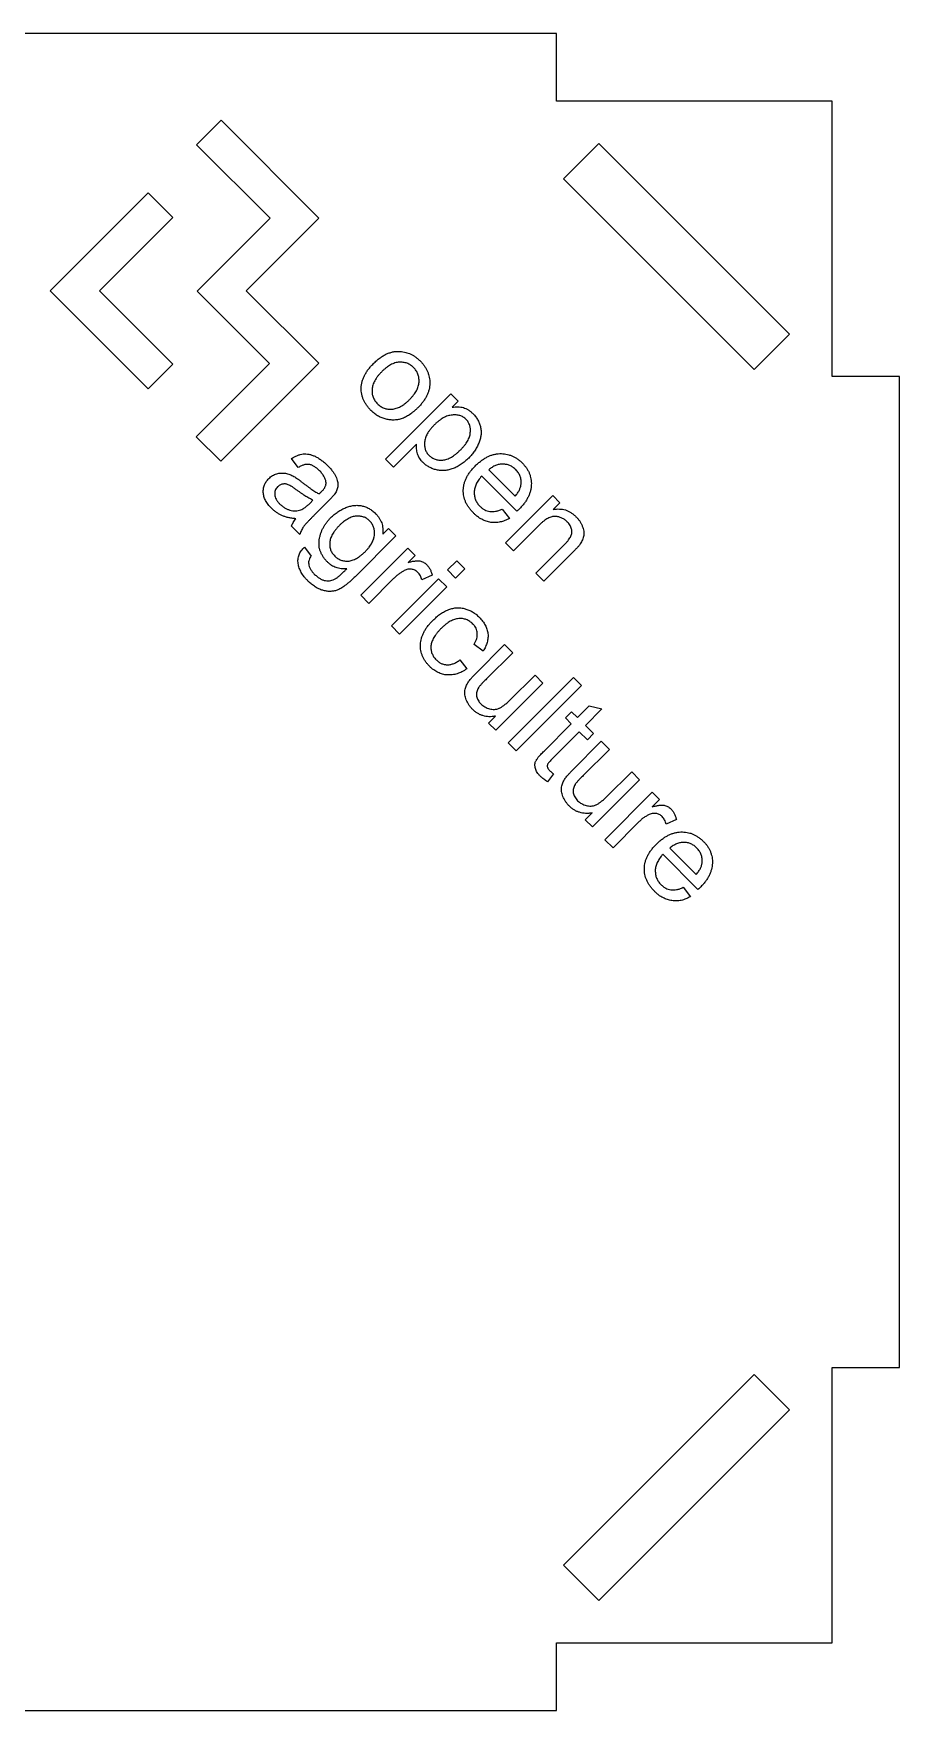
# Model space of a CAD drawing. Header units: millimetres. Extents: x -259 to 530, y -159 to 55.
# Drawn here: x 226.8 to 283.8, y -55.2 to 55.2 of the extents above; entities that cross this region are included whole.
import ezdxf

# ---------------------------------------------------------------- set-up
doc = ezdxf.new("R2010")
doc.units = ezdxf.units.MM

msp = doc.modelspace()

# ---------------------------------------------------------------- linework, layer by layer
at = {"color": 7, "linetype": 'Continuous', "lineweight": 25}
for p, q in [((261.24, 55.24), (195.96, 55.24)), ((261.24, 50.8), (261.24, 55.24)), ((279.4, 50.8), (261.24, 50.8)), ((279.4, 32.64), (279.4, 50.8)), ((239.14, 49.54), (237.53, 47.92)), ((245.59, 43.09), (239.14, 49.54)), ((237.53, 47.92), (242.38, 43.08)), ((264.03, 48.01), (261.7, 45.67)), ((276.61, 35.43), (264.03, 48.01)), ((261.7, 45.67), (274.27, 33.1)), ((234.35, 44.75), (227.89, 38.29)), ((235.97, 43.12), (234.35, 44.75)), ((231.14, 38.29), (235.97, 43.12)), ((242.38, 43.08), (237.56, 38.26)), ((240.8, 38.3), (245.59, 43.09)), ((227.89, 38.29), (234.34, 31.84)), ((235.96, 33.46), (231.14, 38.29)), ((237.56, 38.26), (242.33, 33.5)), ((245.58, 33.52), (240.8, 38.3)), ((274.27, 33.1), (276.61, 35.43)), ((234.34, 31.84), (235.96, 33.46)), ((242.33, 33.5), (237.51, 28.67)), ((239.12, 27.06), (245.58, 33.52)), ((283.85, 32.64), (279.4, 32.64)), ((283.85, -32.64), (283.85, 32.64)), ((249.98, 27.2), (254.29, 31.51)), ((254.29, 31.51), (254.77, 31.03)), ((254.77, 31.03), (254.37, 30.62)), ((237.51, 28.67), (239.12, 27.06)), ((252.03, 28.19), (250.51, 26.67)), ((244.23, 26.65), (243.79, 27.24)), ((250.51, 26.67), (249.98, 27.2)), ((258.64, 23.77), (256.32, 26.09)), ((256.78, 26.5), (258.52, 24.76)), ((245.01, 24.31), (245.2, 24.5)), ((246.18, 24.41), (245.48, 23.71)), ((257.88, 21.69), (261, 24.8)), ((261, 24.8), (261.47, 24.33)), ((261.47, 24.33), (261.03, 23.89)), ((257.66, 23.91), (258.14, 23.3)), ((244.34, 22.24), (243.79, 22.79)), ((250.66, 22.14), (247.97, 19.45)), ((249.8, 22.25), (250.17, 22.63)), ((250.17, 22.63), (250.66, 22.14)), ((260.11, 22.86), (258.41, 21.16)), ((244.65, 21.41), (245.08, 20.82)), ((248.35, 18.23), (251.46, 21.34)), ((251.46, 21.34), (251.94, 20.86)), ((258.41, 21.16), (257.88, 21.69)), ((259.88, 19.69), (261.78, 21.58)), ((262.33, 21.07), (260.41, 19.16)), ((251.94, 20.86), (251.47, 20.39)), ((254.06, 19.9), (254.67, 20.5)), ((254.59, 19.37), (254.06, 19.9)), ((255.2, 19.98), (254.59, 19.37)), ((254.67, 20.5), (255.2, 19.98)), ((250.51, 19.33), (248.88, 17.7)), ((250.37, 16.21), (253.48, 19.32)), ((254.01, 18.79), (250.9, 15.68)), ((253.06, 19.55), (252.38, 19.24)), ((253.48, 19.32), (254.01, 18.79)), ((260.41, 19.16), (259.88, 19.69)), ((248.88, 17.7), (248.35, 18.23)), ((250.9, 15.68), (250.37, 16.21)), ((256.41, 14.56), (255.82, 15)), ((255.9, 13.05), (257.83, 14.98)), ((258.36, 14.45), (256.63, 12.72)), ((257.83, 14.98), (258.36, 14.45)), ((254.88, 13.98), (255.33, 13.39)), ((260.35, 12.45), (257.24, 9.34)), ((258.07, 8.51), (262.37, 12.81)), ((258.16, 11.31), (259.83, 12.98)), ((262.89, 12.28), (258.59, 7.98)), ((259.83, 12.98), (260.35, 12.45)), ((262.37, 12.81), (262.89, 12.28)), ((256.77, 9.81), (257.22, 10.27)), ((261.83, 10.15), (262.24, 10.56)), ((262.22, 9.76), (261.83, 10.15)), ((262.24, 10.56), (262.63, 10.17)), ((262.63, 10.17), (263.4, 10.94)), ((264.24, 10.74), (263.15, 9.65)), ((263.4, 10.94), (264.24, 10.74)), ((257.24, 9.34), (256.77, 9.81)), ((260.43, 7.97), (262.22, 9.76)), ((262.74, 9.24), (260.92, 7.42)), ((263.28, 8.71), (262.74, 9.24)), ((263.15, 9.65), (263.69, 9.12)), ((263.69, 9.12), (263.28, 8.71)), ((258.59, 7.98), (258.07, 8.51)), ((262.27, 6.68), (264.2, 8.61)), ((264.73, 8.08), (263, 6.35)), ((264.2, 8.61), (264.73, 8.08)), ((261.04, 6.47), (260.65, 5.93)), ((266.72, 6.08), (263.61, 2.97)), ((264.53, 4.94), (266.2, 6.61)), ((266.2, 6.61), (266.72, 6.08)), ((264.44, 2.13), (267.56, 5.25)), ((267.56, 5.25), (268.03, 4.77)), ((268.03, 4.77), (267.56, 4.3)), ((263.14, 3.44), (263.59, 3.9)), ((263.61, 2.97), (263.14, 3.44)), ((269.15, 3.46), (268.48, 3.15)), ((266.6, 3.24), (264.97, 1.6)), ((264.97, 1.6), (264.44, 2.13)), ((270.57, -1.15), (268.25, 1.17)), ((268.71, 1.57), (270.45, -0.17)), ((269.59, -1.01), (270.07, -1.63)), ((274.27, -33.1), (261.7, -45.67)), ((276.61, -35.43), (274.27, -33.1)), ((279.4, -32.64), (283.85, -32.64)), ((279.4, -50.8), (279.4, -32.64)), ((264.03, -48.01), (276.61, -35.43)), ((261.7, -45.67), (264.03, -48.01)), ((261.24, -55.24), (261.24, -50.8)), ((261.24, -50.8), (279.4, -50.8)), ((195.96, -55.24), (261.24, -55.24))]:
    msp.add_line(p, q, dxfattribs=at)
for points, knots in [([(249.18, 33.5), (249.26, 33.57), (249.39, 33.7), (249.61, 33.87), (249.83, 34.02), (250.05, 34.14), (250.27, 34.22), (250.5, 34.28), (250.72, 34.31), (250.87, 34.3), (250.95, 34.3)], [0, 0, 0, 0, 0.148284, 0.287299, 0.418453, 0.542595, 0.661179, 0.77602, 0.888114, 1, 1, 1, 1]), ([(250.95, 34.3), (251.01, 34.29), (251.13, 34.28), (251.31, 34.24), (251.48, 34.19), (251.65, 34.12), (251.82, 34.03), (251.97, 33.93), (252.13, 33.8), (252.22, 33.71), (252.27, 33.67)], [0, 0, 0, 0, 0.123458, 0.24543, 0.366147, 0.488526, 0.611431, 0.736685, 0.866696, 1, 1, 1, 1]), ([(249.02, 30.41), (248.96, 30.47), (248.86, 30.57), (248.73, 30.75), (248.62, 30.92), (248.53, 31.11), (248.46, 31.29), (248.41, 31.49), (248.38, 31.69), (248.38, 31.89), (248.39, 32.09), (248.43, 32.3), (248.5, 32.5), (248.59, 32.71), (248.7, 32.91), (248.84, 33.11), (249, 33.31), (249.12, 33.43), (249.18, 33.5)], [0, 0, 0, 0, 0.064407, 0.126289, 0.185897, 0.243642, 0.30091, 0.357638, 0.414613, 0.472496, 0.531237, 0.590598, 0.651629, 0.714492, 0.780349, 0.849628, 0.922629, 1, 1, 1, 1]), ([(251.83, 33.23), (251.8, 33.26), (251.74, 33.32), (251.63, 33.4), (251.52, 33.47), (251.4, 33.52), (251.28, 33.56), (251.15, 33.58), (251.02, 33.6), (250.88, 33.59), (250.74, 33.58), (250.6, 33.54), (250.45, 33.49), (250.31, 33.42), (250.17, 33.33), (250.02, 33.22), (249.87, 33.1), (249.78, 33.01), (249.73, 32.96)], [0, 0, 0, 0, 0.057236, 0.112144, 0.16594, 0.219438, 0.272379, 0.32642, 0.381259, 0.438439, 0.497085, 0.558171, 0.621228, 0.687798, 0.758995, 0.834316, 0.914375, 1, 1, 1, 1]), ([(251.58, 31.14), (251.62, 31.19), (251.71, 31.28), (251.83, 31.43), (251.93, 31.57), (252.02, 31.71), (252.09, 31.85), (252.14, 32), (252.17, 32.14), (252.19, 32.28), (252.19, 32.42), (252.18, 32.55), (252.16, 32.68), (252.12, 32.8), (252.07, 32.92), (252, 33.03), (251.93, 33.13), (251.87, 33.2), (251.83, 33.23)], [0, 0, 0, 0, 0.083753, 0.162615, 0.236702, 0.306646, 0.373128, 0.436979, 0.498079, 0.557463, 0.615362, 0.671363, 0.726085, 0.780035, 0.83373, 0.887489, 0.942781, 1, 1, 1, 1]), ([(252.27, 33.67), (252.32, 33.61), (252.42, 33.51), (252.55, 33.34), (252.66, 33.16), (252.75, 32.98), (252.82, 32.79), (252.87, 32.6), (252.9, 32.4), (252.9, 32.2), (252.89, 31.99), (252.85, 31.79), (252.79, 31.59), (252.71, 31.39), (252.6, 31.19), (252.47, 31), (252.32, 30.81), (252.21, 30.69), (252.15, 30.63)], [0, 0, 0, 0, 0.064654, 0.126741, 0.186832, 0.245868, 0.303674, 0.361514, 0.419963, 0.479353, 0.539578, 0.599547, 0.660426, 0.72282, 0.787354, 0.854794, 0.925688, 1, 1, 1, 1]), ([(249.73, 32.96), (249.68, 32.91), (249.59, 32.81), (249.46, 32.67), (249.36, 32.52), (249.27, 32.37), (249.2, 32.23), (249.14, 32.09), (249.11, 31.94), (249.09, 31.8), (249.09, 31.67), (249.1, 31.53), (249.12, 31.41), (249.16, 31.28), (249.21, 31.17), (249.28, 31.05), (249.36, 30.95), (249.42, 30.88), (249.45, 30.85)], [0, 0, 0, 0, 0.085537, 0.165515, 0.240759, 0.311176, 0.378367, 0.442021, 0.502421, 0.561582, 0.618704, 0.673953, 0.727435, 0.780812, 0.833786, 0.88797, 0.942822, 1, 1, 1, 1]), ([(249.45, 30.85), (249.48, 30.82), (249.55, 30.76), (249.66, 30.68), (249.77, 30.61), (249.89, 30.56), (250.01, 30.52), (250.14, 30.5), (250.27, 30.49), (250.41, 30.49), (250.55, 30.51), (250.69, 30.55), (250.84, 30.6), (250.98, 30.67), (251.13, 30.76), (251.28, 30.87), (251.43, 31), (251.53, 31.09), (251.58, 31.14)], [0, 0, 0, 0, 0.0563708, 0.1110815, 0.1641292, 0.2169358, 0.2693934, 0.3229421, 0.3777027, 0.4343616, 0.4930438, 0.553699, 0.6174937, 0.6845974, 0.7558467, 0.8322044, 0.9133624, 1, 1, 1, 1]), ([(252.15, 30.63), (252.1, 30.58), (252, 30.48), (251.85, 30.35), (251.71, 30.24), (251.57, 30.13), (251.43, 30.05), (251.29, 29.97), (251.16, 29.91), (251.02, 29.86), (250.89, 29.82), (250.76, 29.8), (250.63, 29.78), (250.49, 29.78), (250.36, 29.78), (250.23, 29.79), (250.09, 29.82), (249.91, 29.86), (249.7, 29.94), (249.45, 30.06), (249.22, 30.22), (249.09, 30.35), (249.02, 30.41)], [0, 0, 0, 0, 0.058151, 0.113208, 0.165274, 0.214195, 0.260971, 0.304911, 0.346514, 0.386023, 0.424148, 0.461976, 0.49937, 0.53653, 0.574012, 0.611673, 0.649716, 0.688336, 0.765696, 0.842807, 0.920369, 1, 1, 1, 1]), ([(255.28, 29.83), (255.25, 29.86), (255.2, 29.91), (255.1, 29.98), (254.99, 30.03), (254.88, 30.07), (254.77, 30.1), (254.64, 30.12), (254.51, 30.12), (254.37, 30.11), (254.22, 30.09), (254.08, 30.05), (253.93, 30), (253.78, 29.92), (253.64, 29.83), (253.49, 29.72), (253.34, 29.6), (253.24, 29.5), (253.19, 29.46)], [0, 0, 0, 0, 0.049657, 0.098858, 0.148225, 0.198067, 0.249202, 0.302544, 0.359066, 0.418265, 0.480193, 0.543649, 0.609904, 0.678922, 0.752676, 0.830216, 0.912671, 1, 1, 1, 1]), ([(254.37, 30.62), (254.43, 30.63), (254.56, 30.65), (254.75, 30.65), (254.93, 30.64), (255.11, 30.6), (255.28, 30.54), (255.44, 30.45), (255.6, 30.33), (255.69, 30.24), (255.75, 30.19)], [0, 0, 0, 0, 0.1328065, 0.2589739, 0.3791258, 0.4949927, 0.6118745, 0.7328279, 0.8619605, 1, 1, 1, 1]), ([(255.75, 30.19), (255.78, 30.16), (255.84, 30.1), (255.93, 29.99), (256, 29.88), (256.07, 29.77), (256.13, 29.65), (256.18, 29.53), (256.22, 29.41), (256.25, 29.29), (256.27, 29.16), (256.28, 29.03), (256.28, 28.9), (256.27, 28.77), (256.25, 28.64), (256.22, 28.51), (256.17, 28.38), (256.11, 28.2), (256, 27.98), (255.85, 27.73), (255.67, 27.49), (255.53, 27.35), (255.46, 27.27)], [0, 0, 0, 0, 0.042083, 0.083042, 0.123315, 0.162775, 0.201927, 0.240693, 0.279617, 0.318819, 0.357816, 0.396839, 0.436121, 0.475518, 0.515254, 0.555914, 0.597805, 0.640541, 0.727559, 0.815719, 0.906257, 1, 1, 1, 1]), ([(253.19, 29.46), (253.15, 29.41), (253.05, 29.31), (252.93, 29.16), (252.82, 29.02), (252.73, 28.88), (252.66, 28.74), (252.6, 28.6), (252.57, 28.46), (252.55, 28.33), (252.54, 28.2), (252.55, 28.07), (252.57, 27.95), (252.6, 27.84), (252.64, 27.73), (252.7, 27.63), (252.77, 27.53), (252.82, 27.48), (252.85, 27.45)], [0, 0, 0, 0, 0.090117, 0.174029, 0.252739, 0.326443, 0.39526, 0.460221, 0.522294, 0.581233, 0.637958, 0.69204, 0.744579, 0.795671, 0.845795, 0.896552, 0.947635, 1, 1, 1, 1]), ([(254.92, 27.81), (254.97, 27.86), (255.06, 27.96), (255.19, 28.1), (255.29, 28.25), (255.38, 28.39), (255.46, 28.53), (255.51, 28.67), (255.55, 28.81), (255.57, 28.95), (255.58, 29.08), (255.57, 29.21), (255.56, 29.33), (255.53, 29.44), (255.48, 29.55), (255.43, 29.65), (255.36, 29.74), (255.31, 29.8), (255.28, 29.83)], [0, 0, 0, 0, 0.089192, 0.172193, 0.25044, 0.324296, 0.39322, 0.458763, 0.520866, 0.580845, 0.638594, 0.693624, 0.746436, 0.797671, 0.847704, 0.897851, 0.94809, 1, 1, 1, 1]), ([(252.45, 26.98), (252.41, 27.02), (252.33, 27.11), (252.23, 27.25), (252.14, 27.4), (252.09, 27.56), (252.05, 27.72), (252.02, 27.88), (252.01, 28.03), (252.02, 28.14), (252.03, 28.19)], [0, 0, 0, 0, 0.137544, 0.269039, 0.39714, 0.523325, 0.647981, 0.76733, 0.884569, 1, 1, 1, 1]), ([(252.85, 27.45), (252.88, 27.42), (252.94, 27.37), (253.04, 27.3), (253.14, 27.24), (253.25, 27.19), (253.37, 27.16), (253.49, 27.14), (253.62, 27.14), (253.75, 27.14), (253.89, 27.16), (254.03, 27.2), (254.18, 27.26), (254.32, 27.33), (254.47, 27.43), (254.62, 27.54), (254.77, 27.67), (254.87, 27.77), (254.92, 27.81)], [0, 0, 0, 0, 0.051851, 0.102062, 0.152142, 0.202345, 0.252841, 0.305282, 0.359206, 0.416242, 0.47548, 0.537257, 0.602511, 0.671973, 0.745528, 0.824805, 0.909372, 1, 1, 1, 1]), ([(243.79, 27.24), (243.85, 27.28), (243.98, 27.36), (244.17, 27.45), (244.36, 27.51), (244.55, 27.55), (244.74, 27.55), (244.94, 27.53), (245.14, 27.47), (245.34, 27.39), (245.55, 27.28), (245.75, 27.14), (245.96, 26.98), (246.08, 26.86), (246.15, 26.79)], [0, 0, 0, 0, 0.0868104, 0.1674321, 0.2423829, 0.3134354, 0.3837856, 0.4565001, 0.534096, 0.6170192, 0.7051348, 0.7981196, 0.8962207, 1, 1, 1, 1]), ([(245.64, 26.43), (245.61, 26.46), (245.55, 26.52), (245.46, 26.6), (245.37, 26.66), (245.28, 26.72), (245.2, 26.77), (245.12, 26.81), (245.04, 26.83), (244.96, 26.85), (244.88, 26.86), (244.79, 26.86), (244.71, 26.85), (244.62, 26.83), (244.53, 26.8), (244.43, 26.76), (244.33, 26.71), (244.27, 26.67), (244.23, 26.65)], [0, 0, 0, 0, 0.080343, 0.155887, 0.226869, 0.291837, 0.353251, 0.410762, 0.464277, 0.514838, 0.565197, 0.61691, 0.671425, 0.729208, 0.790901, 0.855931, 0.925656, 1, 1, 1, 1]), ([(246.15, 26.79), (246.21, 26.73), (246.33, 26.61), (246.49, 26.42), (246.61, 26.23), (246.71, 26.06), (246.77, 25.89), (246.82, 25.73), (246.84, 25.59), (246.84, 25.45), (246.82, 25.32), (246.78, 25.18), (246.72, 25.05), (246.67, 24.97), (246.64, 24.92)], [0, 0, 0, 0, 0.127041, 0.242227, 0.34588, 0.439506, 0.524276, 0.600675, 0.670181, 0.733732, 0.795746, 0.8603, 0.927902, 1, 1, 1, 1]), ([(255.46, 27.27), (255.38, 27.2), (255.22, 27.05), (254.97, 26.86), (254.71, 26.7), (254.48, 26.6), (254.29, 26.53), (254.15, 26.49), (254.02, 26.47), (253.88, 26.45), (253.75, 26.45), (253.61, 26.45), (253.48, 26.47), (253.34, 26.49), (253.21, 26.53), (253.09, 26.57), (252.97, 26.62), (252.86, 26.68), (252.75, 26.74), (252.64, 26.81), (252.54, 26.89), (252.48, 26.95), (252.45, 26.98)], [0, 0, 0, 0, 0.0974118, 0.1907901, 0.2813164, 0.3697156, 0.4130083, 0.4549819, 0.4958618, 0.536296, 0.5764922, 0.6163087, 0.655976, 0.696139, 0.735808, 0.7747103, 0.813012, 0.85056, 0.8881878, 0.925151, 0.9625497, 1, 1, 1, 1]), ([(255.77, 23.66), (255.71, 23.72), (255.61, 23.83), (255.47, 24.01), (255.35, 24.19), (255.26, 24.38), (255.18, 24.57), (255.13, 24.76), (255.11, 24.96), (255.1, 25.17), (255.12, 25.37), (255.16, 25.58), (255.22, 25.78), (255.31, 25.98), (255.42, 26.18), (255.55, 26.37), (255.71, 26.56), (255.82, 26.69), (255.88, 26.75)], [0, 0, 0, 0, 0.067186, 0.13157, 0.19315, 0.252496, 0.310573, 0.368094, 0.425492, 0.483398, 0.542192, 0.601163, 0.661103, 0.723062, 0.787507, 0.854561, 0.925333, 1, 1, 1, 1]), ([(255.88, 26.75), (255.95, 26.81), (256.08, 26.93), (256.27, 27.09), (256.48, 27.23), (256.68, 27.35), (256.88, 27.44), (257.09, 27.5), (257.3, 27.55), (257.51, 27.57), (257.71, 27.56), (257.92, 27.54), (258.11, 27.49), (258.3, 27.43), (258.48, 27.34), (258.66, 27.23), (258.83, 27.1), (258.94, 27), (258.99, 26.95)], [0, 0, 0, 0, 0.076796, 0.149703, 0.218682, 0.284733, 0.348109, 0.409317, 0.469594, 0.529189, 0.58821, 0.645503, 0.702502, 0.759377, 0.816719, 0.875697, 0.936606, 1, 1, 1, 1]), ([(258.56, 26.51), (258.53, 26.54), (258.47, 26.59), (258.38, 26.67), (258.27, 26.73), (258.17, 26.78), (258.06, 26.83), (257.95, 26.85), (257.83, 26.87), (257.71, 26.88), (257.59, 26.87), (257.47, 26.86), (257.35, 26.83), (257.23, 26.79), (257.12, 26.73), (257, 26.66), (256.89, 26.59), (256.82, 26.53), (256.78, 26.5)], [0, 0, 0, 0, 0.06359, 0.12549, 0.185745, 0.244904, 0.303548, 0.362115, 0.422127, 0.483356, 0.54518, 0.606333, 0.667323, 0.730075, 0.794272, 0.859982, 0.928175, 1, 1, 1, 1]), ([(258.99, 26.95), (259.04, 26.9), (259.14, 26.79), (259.26, 26.63), (259.37, 26.45), (259.46, 26.28), (259.52, 26.09), (259.56, 25.9), (259.59, 25.7), (259.59, 25.5), (259.57, 25.3), (259.53, 25.09), (259.46, 24.89), (259.37, 24.69), (259.26, 24.49), (259.13, 24.29), (258.97, 24.1), (258.85, 23.97), (258.79, 23.91)], [0, 0, 0, 0, 0.062836, 0.123364, 0.181923, 0.239314, 0.295917, 0.35241, 0.409963, 0.468912, 0.52846, 0.58901, 0.650614, 0.713857, 0.780327, 0.849613, 0.922698, 1, 1, 1, 1]), ([(242.46, 23.97), (242.42, 24.01), (242.34, 24.09), (242.24, 24.22), (242.15, 24.35), (242.07, 24.48), (242.01, 24.61), (241.97, 24.75), (241.94, 24.88), (241.92, 25.01), (241.92, 25.14), (241.94, 25.26), (241.96, 25.38), (242, 25.5), (242.06, 25.62), (242.12, 25.72), (242.2, 25.83), (242.26, 25.89), (242.29, 25.92)], [0, 0, 0, 0, 0.079659, 0.154966, 0.225798, 0.293973, 0.358332, 0.420736, 0.481322, 0.540729, 0.599261, 0.655897, 0.711767, 0.767649, 0.823519, 0.880308, 0.93884, 1, 1, 1, 1]), ([(242.29, 25.92), (242.33, 25.96), (242.41, 26.03), (242.53, 26.12), (242.67, 26.19), (242.81, 26.24), (242.96, 26.28), (243.1, 26.29), (243.25, 26.29), (243.39, 26.27), (243.53, 26.24), (243.67, 26.19), (243.81, 26.13), (243.9, 26.09), (243.94, 26.06)], [0, 0, 0, 0, 0.088433, 0.174146, 0.258663, 0.343102, 0.426745, 0.50862, 0.588627, 0.668613, 0.749412, 0.831419, 0.914554, 1, 1, 1, 1]), ([(244.14, 25.16), (244.08, 25.2), (243.97, 25.28), (243.82, 25.39), (243.69, 25.46), (243.58, 25.52), (243.48, 25.55), (243.38, 25.57), (243.29, 25.57), (243.19, 25.56), (243.1, 25.53), (243.02, 25.49), (242.94, 25.44), (242.89, 25.4), (242.87, 25.38)], [0, 0, 0, 0, 0.151482, 0.279854, 0.384715, 0.468549, 0.539279, 0.60686, 0.672494, 0.738688, 0.804282, 0.867673, 0.933307, 1, 1, 1, 1]), ([(243.94, 26.06), (243.98, 26.04), (244.06, 25.99), (244.19, 25.9), (244.33, 25.8), (244.44, 25.72), (244.49, 25.67)], [0, 0, 0, 0, 0.187682, 0.41746, 0.687649, 1, 1, 1, 1]), ([(244.49, 25.67), (244.55, 25.63), (244.66, 25.54), (244.83, 25.42), (244.98, 25.31), (245.12, 25.2), (245.26, 25.11), (245.39, 25.04), (245.5, 24.97), (245.58, 24.93), (245.61, 24.91)], [0, 0, 0, 0, 0.162111, 0.313471, 0.454112, 0.584072, 0.703658, 0.81271, 0.911318, 1, 1, 1, 1]), ([(246.06, 25.65), (246.06, 25.69), (246.05, 25.75), (246.03, 25.85), (245.99, 25.94), (245.94, 26.04), (245.88, 26.14), (245.81, 26.24), (245.73, 26.34), (245.67, 26.4), (245.64, 26.43)], [0, 0, 0, 0, 0.105847, 0.215286, 0.328726, 0.448229, 0.57354, 0.706337, 0.848587, 1, 1, 1, 1]), ([(245.75, 25.05), (245.78, 25.07), (245.83, 25.13), (245.89, 25.2), (245.95, 25.28), (245.99, 25.36), (246.03, 25.43), (246.05, 25.51), (246.06, 25.58), (246.06, 25.63), (246.06, 25.65)], [0, 0, 0, 0, 0.1576541, 0.3046187, 0.4405254, 0.5664446, 0.6828102, 0.7935989, 0.8974056, 1, 1, 1, 1]), ([(256.32, 26.09), (256.28, 26.05), (256.21, 25.96), (256.11, 25.83), (256.02, 25.69), (255.95, 25.56), (255.9, 25.42), (255.86, 25.29), (255.83, 25.15), (255.82, 25.02), (255.83, 24.89), (255.84, 24.76), (255.87, 24.64), (255.91, 24.52), (255.97, 24.41), (256.03, 24.3), (256.11, 24.19), (256.17, 24.13), (256.2, 24.1)], [0, 0, 0, 0, 0.079165, 0.153805, 0.225197, 0.292847, 0.357947, 0.42013, 0.48141, 0.541194, 0.599735, 0.656499, 0.712608, 0.768126, 0.824424, 0.881135, 0.939433, 1, 1, 1, 1]), ([(258.52, 24.76), (258.55, 24.79), (258.61, 24.86), (258.68, 24.97), (258.75, 25.07), (258.8, 25.17), (258.84, 25.27), (258.88, 25.36), (258.9, 25.46), (258.91, 25.52), (258.91, 25.55)], [0, 0, 0, 0, 0.15232, 0.294928, 0.430235, 0.556366, 0.675735, 0.789763, 0.896647, 1, 1, 1, 1]), ([(258.91, 25.55), (258.92, 25.59), (258.92, 25.68), (258.91, 25.82), (258.89, 25.94), (258.85, 26.07), (258.8, 26.19), (258.74, 26.3), (258.66, 26.41), (258.6, 26.47), (258.56, 26.51)], [0, 0, 0, 0, 0.129798, 0.25506, 0.377205, 0.498047, 0.618917, 0.742368, 0.868535, 1, 1, 1, 1]), ([(242.87, 25.38), (242.84, 25.34), (242.77, 25.27), (242.71, 25.14), (242.68, 25.01), (242.67, 24.86), (242.7, 24.71), (242.77, 24.55), (242.87, 24.4), (242.96, 24.31), (243, 24.26)], [0, 0, 0, 0, 0.113422, 0.221386, 0.330936, 0.444895, 0.565747, 0.694466, 0.838644, 1, 1, 1, 1]), ([(245.2, 24.5), (245.17, 24.52), (245.09, 24.55), (244.98, 24.61), (244.86, 24.67), (244.73, 24.75), (244.59, 24.84), (244.45, 24.94), (244.3, 25.05), (244.19, 25.12), (244.14, 25.16)], [0, 0, 0, 0, 0.092089, 0.193374, 0.304033, 0.423766, 0.553514, 0.692528, 0.841452, 1, 1, 1, 1]), ([(245.61, 24.91), (245.63, 24.93), (245.66, 24.96), (245.7, 25), (245.73, 25.03), (245.75, 25.04), (245.75, 25.05)], [0, 0, 0, 0, 0.360393, 0.64415, 0.860319, 1, 1, 1, 1]), ([(246.64, 24.92), (246.63, 24.91), (246.61, 24.88), (246.57, 24.83), (246.52, 24.78), (246.47, 24.71), (246.41, 24.65), (246.34, 24.57), (246.26, 24.5), (246.21, 24.44), (246.18, 24.41)], [0, 0, 0, 0, 0.076996, 0.167587, 0.27166, 0.389712, 0.521453, 0.66707, 0.826581, 1, 1, 1, 1]), ([(244.07, 23.28), (243.98, 23.28), (243.81, 23.3), (243.57, 23.35), (243.35, 23.41), (243.15, 23.48), (242.96, 23.58), (242.79, 23.69), (242.62, 23.82), (242.52, 23.92), (242.46, 23.97)], [0, 0, 0, 0, 0.146815, 0.284033, 0.411004, 0.529634, 0.644656, 0.760301, 0.878665, 1, 1, 1, 1]), ([(243, 24.26), (243.06, 24.21), (243.16, 24.12), (243.32, 24), (243.5, 23.91), (243.68, 23.84), (243.86, 23.8), (244.04, 23.8), (244.22, 23.81), (244.34, 23.85), (244.39, 23.86)], [0, 0, 0, 0, 0.137699, 0.269156, 0.39705, 0.523625, 0.646903, 0.765301, 0.882494, 1, 1, 1, 1]), ([(243.79, 22.79), (243.8, 22.83), (243.83, 22.91), (243.9, 23.04), (243.97, 23.16), (244.04, 23.24), (244.07, 23.28)], [0, 0, 0, 0, 0.232211, 0.477187, 0.730263, 1, 1, 1, 1]), ([(245.48, 23.71), (245.42, 23.65), (245.31, 23.54), (245.15, 23.38), (245.01, 23.23), (244.89, 23.11), (244.79, 22.99), (244.7, 22.9), (244.63, 22.82), (244.57, 22.73), (244.5, 22.63), (244.44, 22.5), (244.38, 22.37), (244.35, 22.28), (244.34, 22.24)], [0, 0, 0, 0, 0.132151, 0.250857, 0.357521, 0.451226, 0.532478, 0.600767, 0.657104, 0.700646, 0.774679, 0.848589, 0.924103, 1, 1, 1, 1]), ([(244.39, 23.86), (244.44, 23.88), (244.54, 23.93), (244.69, 24.03), (244.85, 24.15), (244.95, 24.25), (245.01, 24.31)], [0, 0, 0, 0, 0.198338, 0.429837, 0.69558, 1, 1, 1, 1]), ([(246.15, 20.43), (246.1, 20.48), (246, 20.59), (245.87, 20.76), (245.77, 20.93), (245.69, 21.11), (245.63, 21.3), (245.6, 21.49), (245.6, 21.69), (245.61, 21.89), (245.65, 22.09), (245.7, 22.28), (245.77, 22.48), (245.86, 22.66), (245.96, 22.84), (246.08, 23.02), (246.22, 23.19), (246.32, 23.29), (246.37, 23.35)], [0, 0, 0, 0, 0.066966, 0.131082, 0.192312, 0.251658, 0.310446, 0.369012, 0.428365, 0.489748, 0.551963, 0.613794, 0.675307, 0.737784, 0.801014, 0.865259, 0.931741, 1, 1, 1, 1]), ([(246.37, 23.35), (246.45, 23.42), (246.6, 23.56), (246.84, 23.74), (247.09, 23.89), (247.31, 23.99), (247.49, 24.06), (247.63, 24.1), (247.76, 24.13), (247.89, 24.15), (248.02, 24.16), (248.15, 24.16), (248.28, 24.15), (248.41, 24.13), (248.53, 24.1), (248.66, 24.06), (248.78, 24.01), (248.9, 23.95), (249.01, 23.88), (249.12, 23.8), (249.23, 23.71), (249.3, 23.64), (249.33, 23.61)], [0, 0, 0, 0, 0.0926664, 0.1827547, 0.27066, 0.3575245, 0.4004635, 0.4420169, 0.4825709, 0.5225817, 0.561499, 0.6007, 0.639305, 0.6782189, 0.7169707, 0.7559144, 0.7947173, 0.8340802, 0.8742274, 0.9150688, 0.9568323, 1, 1, 1, 1]), ([(248.93, 23.14), (248.9, 23.16), (248.84, 23.22), (248.75, 23.29), (248.65, 23.35), (248.54, 23.39), (248.42, 23.42), (248.3, 23.45), (248.18, 23.45), (248.05, 23.45), (247.91, 23.43), (247.78, 23.4), (247.64, 23.34), (247.51, 23.28), (247.37, 23.19), (247.23, 23.09), (247.09, 22.98), (247, 22.89), (246.95, 22.85)], [0, 0, 0, 0, 0.054536, 0.10767, 0.159381, 0.211379, 0.263961, 0.318124, 0.373807, 0.43158, 0.49155, 0.553312, 0.618072, 0.685469, 0.757533, 0.833233, 0.914008, 1, 1, 1, 1]), ([(249.33, 23.61), (249.38, 23.56), (249.46, 23.47), (249.57, 23.32), (249.66, 23.16), (249.73, 23), (249.78, 22.82), (249.8, 22.64), (249.81, 22.45), (249.8, 22.32), (249.8, 22.25)], [0, 0, 0, 0, 0.128886, 0.252767, 0.374439, 0.495162, 0.615747, 0.739427, 0.866741, 1, 1, 1, 1]), ([(258.14, 23.3), (258.09, 23.27), (257.99, 23.22), (257.84, 23.15), (257.69, 23.1), (257.54, 23.06), (257.38, 23.03), (257.23, 23.02), (257.07, 23.02), (256.92, 23.03), (256.77, 23.06), (256.62, 23.11), (256.47, 23.16), (256.32, 23.24), (256.18, 23.32), (256.04, 23.42), (255.9, 23.53), (255.81, 23.62), (255.77, 23.66)], [0, 0, 0, 0, 0.065814, 0.129364, 0.191164, 0.25129, 0.310787, 0.369639, 0.428301, 0.487237, 0.546435, 0.606478, 0.667276, 0.729054, 0.793313, 0.859472, 0.928041, 1, 1, 1, 1]), ([(256.2, 24.1), (256.25, 24.05), (256.35, 23.96), (256.51, 23.86), (256.68, 23.79), (256.85, 23.75), (257.04, 23.74), (257.24, 23.76), (257.45, 23.82), (257.59, 23.88), (257.66, 23.91)], [0, 0, 0, 0, 0.124902, 0.243416, 0.356945, 0.470782, 0.587893, 0.712736, 0.849287, 1, 1, 1, 1]), ([(258.79, 23.91), (258.77, 23.89), (258.72, 23.84), (258.67, 23.8), (258.64, 23.77)], [0, 0, 0, 0, 0.416618, 1, 1, 1, 1]), ([(261.96, 23.06), (261.94, 23.09), (261.88, 23.14), (261.79, 23.21), (261.7, 23.27), (261.6, 23.32), (261.5, 23.36), (261.39, 23.4), (261.28, 23.42), (261.17, 23.43), (261.05, 23.43), (260.93, 23.41), (260.8, 23.36), (260.67, 23.3), (260.53, 23.22), (260.4, 23.12), (260.25, 23), (260.16, 22.91), (260.11, 22.86)], [0, 0, 0, 0, 0.054972, 0.108653, 0.161063, 0.21265, 0.26388, 0.315399, 0.368026, 0.421087, 0.47616, 0.533808, 0.596124, 0.663281, 0.737135, 0.817247, 0.904887, 1, 1, 1, 1]), ([(261.03, 23.89), (261.1, 23.9), (261.24, 23.92), (261.44, 23.92), (261.64, 23.9), (261.83, 23.86), (262.02, 23.78), (262.2, 23.68), (262.37, 23.56), (262.48, 23.46), (262.53, 23.41)], [0, 0, 0, 0, 0.129259, 0.252793, 0.373237, 0.492701, 0.613359, 0.73667, 0.864849, 1, 1, 1, 1]), ([(262.53, 23.41), (262.58, 23.36), (262.67, 23.27), (262.78, 23.11), (262.87, 22.96), (262.95, 22.79), (263.01, 22.63), (263.04, 22.47), (263.05, 22.32), (263.04, 22.17), (263.01, 22.03), (262.96, 21.89), (262.89, 21.75), (262.84, 21.66), (262.81, 21.62)], [0, 0, 0, 0, 0.09862, 0.19329, 0.286737, 0.378576, 0.466699, 0.548069, 0.62416, 0.697201, 0.769325, 0.84348, 0.91999, 1, 1, 1, 1]), ([(246.95, 22.85), (246.91, 22.8), (246.81, 22.7), (246.69, 22.55), (246.58, 22.4), (246.49, 22.26), (246.41, 22.12), (246.36, 21.98), (246.32, 21.84), (246.3, 21.71), (246.3, 21.58), (246.31, 21.46), (246.33, 21.34), (246.36, 21.22), (246.41, 21.11), (246.47, 21.01), (246.55, 20.91), (246.6, 20.85), (246.63, 20.82)], [0, 0, 0, 0, 0.090407, 0.174688, 0.253081, 0.326072, 0.39419, 0.458275, 0.518996, 0.576537, 0.631946, 0.685372, 0.737913, 0.789127, 0.840175, 0.891965, 0.945333, 1, 1, 1, 1]), ([(248.65, 21.12), (248.69, 21.16), (248.78, 21.25), (248.9, 21.4), (249, 21.54), (249.09, 21.68), (249.15, 21.82), (249.2, 21.96), (249.24, 22.09), (249.26, 22.23), (249.26, 22.36), (249.25, 22.49), (249.23, 22.61), (249.2, 22.73), (249.15, 22.84), (249.09, 22.95), (249.02, 23.05), (248.96, 23.11), (248.93, 23.14)], [0, 0, 0, 0, 0.08556, 0.166107, 0.241937, 0.313431, 0.381059, 0.445463, 0.507279, 0.567157, 0.625498, 0.681284, 0.735525, 0.787971, 0.840018, 0.892729, 0.945333, 1, 1, 1, 1]), ([(261.78, 21.58), (261.83, 21.63), (261.92, 21.73), (262.04, 21.87), (262.13, 22), (262.2, 22.12), (262.24, 22.24), (262.26, 22.35), (262.26, 22.48), (262.24, 22.6), (262.2, 22.72), (262.14, 22.84), (262.06, 22.96), (262, 23.03), (261.96, 23.06)], [0, 0, 0, 0, 0.1249942, 0.2326064, 0.3248839, 0.40234, 0.4713995, 0.5398963, 0.610299, 0.6831654, 0.7585895, 0.836019, 0.9155265, 1, 1, 1, 1]), ([(244.87, 19.17), (244.83, 19.22), (244.74, 19.31), (244.62, 19.45), (244.52, 19.59), (244.43, 19.74), (244.36, 19.88), (244.3, 20.03), (244.25, 20.17), (244.22, 20.32), (244.21, 20.47), (244.21, 20.61), (244.24, 20.76), (244.28, 20.9), (244.34, 21.03), (244.43, 21.16), (244.53, 21.29), (244.61, 21.37), (244.65, 21.41)], [0, 0, 0, 0, 0.075053, 0.14662, 0.215018, 0.281273, 0.344258, 0.405694, 0.465654, 0.52477, 0.582405, 0.638883, 0.694703, 0.750833, 0.808669, 0.868889, 0.932464, 1, 1, 1, 1]), ([(246.63, 20.82), (246.66, 20.79), (246.72, 20.73), (246.82, 20.66), (246.93, 20.6), (247.04, 20.55), (247.15, 20.51), (247.27, 20.49), (247.4, 20.48), (247.52, 20.48), (247.66, 20.5), (247.79, 20.54), (247.93, 20.59), (248.07, 20.66), (248.21, 20.75), (248.36, 20.86), (248.5, 20.98), (248.6, 21.07), (248.65, 21.12)], [0, 0, 0, 0, 0.05516, 0.108257, 0.160514, 0.212022, 0.263856, 0.316341, 0.37083, 0.426725, 0.485245, 0.545854, 0.609628, 0.677637, 0.750262, 0.82829, 0.911058, 1, 1, 1, 1]), ([(262.81, 21.62), (262.8, 21.6), (262.78, 21.57), (262.74, 21.51), (262.69, 21.45), (262.63, 21.39), (262.56, 21.32), (262.49, 21.24), (262.41, 21.16), (262.36, 21.1), (262.33, 21.07)], [0, 0, 0, 0, 0.079024, 0.171954, 0.275489, 0.394458, 0.526404, 0.67033, 0.828579, 1, 1, 1, 1]), ([(245.08, 20.82), (245.05, 20.78), (244.99, 20.7), (244.94, 20.56), (244.91, 20.43), (244.91, 20.34), (244.92, 20.3)], [0, 0, 0, 0, 0.282311, 0.53671, 0.772742, 1, 1, 1, 1]), ([(244.92, 20.3), (244.93, 20.24), (244.95, 20.12), (245.04, 19.95), (245.15, 19.77), (245.25, 19.67), (245.31, 19.61)], [0, 0, 0, 0, 0.221637, 0.456849, 0.714162, 1, 1, 1, 1]), ([(247.42, 19.97), (247.35, 19.97), (247.23, 19.96), (247.06, 19.98), (246.88, 20.01), (246.72, 20.05), (246.56, 20.12), (246.42, 20.2), (246.28, 20.31), (246.19, 20.39), (246.15, 20.43)], [0, 0, 0, 0, 0.13203, 0.259807, 0.382984, 0.50488, 0.625121, 0.747271, 0.87144, 1, 1, 1, 1]), ([(246.7, 19.34), (246.72, 19.35), (246.76, 19.37), (246.83, 19.42), (246.9, 19.49), (246.99, 19.56), (247.08, 19.64), (247.18, 19.74), (247.3, 19.85), (247.37, 19.93), (247.42, 19.97)], [0, 0, 0, 0, 0.06884, 0.153455, 0.253886, 0.370626, 0.50349, 0.652653, 0.818148, 1, 1, 1, 1]), ([(252.11, 19.74), (252.08, 19.77), (252.02, 19.82), (251.92, 19.88), (251.81, 19.93), (251.7, 19.95), (251.58, 19.96), (251.45, 19.95), (251.33, 19.91), (251.25, 19.87), (251.21, 19.86)], [0, 0, 0, 0, 0.12308, 0.243631, 0.361927, 0.485143, 0.609416, 0.734171, 0.864467, 1, 1, 1, 1]), ([(251.47, 20.39), (251.51, 20.4), (251.59, 20.43), (251.7, 20.46), (251.81, 20.48), (251.91, 20.49), (252.01, 20.5), (252.09, 20.51), (252.17, 20.5), (252.26, 20.49), (252.36, 20.47), (252.48, 20.41), (252.59, 20.35), (252.65, 20.29), (252.68, 20.26)], [0, 0, 0, 0, 0.10002, 0.192371, 0.276966, 0.356197, 0.428176, 0.493132, 0.552368, 0.606225, 0.705753, 0.803619, 0.900527, 1, 1, 1, 1]), ([(252.68, 20.26), (252.73, 20.21), (252.81, 20.12), (252.92, 19.95), (253, 19.76), (253.04, 19.62), (253.06, 19.55)], [0, 0, 0, 0, 0.233773, 0.475274, 0.728967, 1, 1, 1, 1]), ([(247.97, 19.45), (247.91, 19.39), (247.79, 19.28), (247.63, 19.13), (247.47, 18.99), (247.31, 18.87), (247.17, 18.77), (247.04, 18.68), (246.91, 18.62), (246.79, 18.57), (246.68, 18.53), (246.56, 18.51), (246.44, 18.49), (246.32, 18.49), (246.2, 18.49), (246.08, 18.5), (245.96, 18.53), (245.84, 18.56), (245.71, 18.6), (245.59, 18.65), (245.47, 18.71), (245.35, 18.79), (245.23, 18.87), (245.11, 18.96), (244.99, 19.06), (244.91, 19.14), (244.87, 19.17)], [0, 0, 0, 0, 0.0687899, 0.1325426, 0.1908324, 0.2442744, 0.2929307, 0.3369341, 0.3763053, 0.4114793, 0.4444177, 0.4769998, 0.5097971, 0.542381, 0.5756119, 0.6093891, 0.6438539, 0.6791594, 0.7153364, 0.7523548, 0.7900376, 0.8292177, 0.8696865, 0.9114746, 0.9549415, 1, 1, 1, 1]), ([(245.31, 19.61), (245.34, 19.58), (245.4, 19.53), (245.49, 19.45), (245.58, 19.38), (245.67, 19.33), (245.75, 19.28), (245.84, 19.24), (245.93, 19.21), (246.05, 19.19), (246.19, 19.18), (246.37, 19.2), (246.54, 19.25), (246.65, 19.31), (246.7, 19.34)], [0, 0, 0, 0, 0.0811559, 0.1579804, 0.230324, 0.2990684, 0.364307, 0.4260308, 0.4852512, 0.5422876, 0.6540584, 0.7656275, 0.879561, 1, 1, 1, 1]), ([(251.21, 19.86), (251.15, 19.82), (251.03, 19.75), (250.85, 19.63), (250.67, 19.49), (250.56, 19.38), (250.51, 19.33)], [0, 0, 0, 0, 0.238959, 0.4836251, 0.7374924, 1, 1, 1, 1]), ([(252.38, 19.24), (252.37, 19.29), (252.34, 19.39), (252.28, 19.52), (252.21, 19.64), (252.14, 19.71), (252.11, 19.74)], [0, 0, 0, 0, 0.267467, 0.521393, 0.76312, 1, 1, 1, 1]), ([(252.89, 13.54), (252.84, 13.6), (252.74, 13.7), (252.61, 13.87), (252.5, 14.04), (252.42, 14.22), (252.35, 14.4), (252.31, 14.59), (252.28, 14.79), (252.28, 14.99), (252.3, 15.19), (252.34, 15.39), (252.41, 15.59), (252.5, 15.79), (252.61, 15.99), (252.75, 16.19), (252.91, 16.38), (253.03, 16.51), (253.09, 16.57)], [0, 0, 0, 0, 0.064265, 0.125425, 0.184581, 0.242367, 0.298908, 0.355318, 0.412119, 0.469904, 0.528685, 0.588092, 0.649377, 0.712673, 0.778911, 0.848595, 0.922304, 1, 1, 1, 1]), ([(253.09, 16.57), (253.18, 16.65), (253.34, 16.81), (253.6, 17.01), (253.86, 17.17), (254.09, 17.27), (254.28, 17.34), (254.41, 17.37), (254.55, 17.4), (254.68, 17.41), (254.82, 17.41), (254.95, 17.4), (255.09, 17.38), (255.26, 17.34), (255.48, 17.26), (255.72, 17.14), (255.95, 16.98), (256.08, 16.86), (256.15, 16.79)], [0, 0, 0, 0, 0.099409, 0.193569, 0.282605, 0.368212, 0.409595, 0.450046, 0.489801, 0.528723, 0.567132, 0.605995, 0.644928, 0.684083, 0.762921, 0.840846, 0.91965, 1, 1, 1, 1]), ([(255.74, 16.34), (255.7, 16.37), (255.64, 16.43), (255.53, 16.51), (255.42, 16.58), (255.3, 16.63), (255.19, 16.67), (255.06, 16.7), (254.93, 16.71), (254.8, 16.7), (254.66, 16.68), (254.53, 16.65), (254.39, 16.59), (254.24, 16.52), (254.1, 16.43), (253.95, 16.32), (253.8, 16.19), (253.7, 16.1), (253.65, 16.05)], [0, 0, 0, 0, 0.05744, 0.11285, 0.167101, 0.219847, 0.271991, 0.324703, 0.378145, 0.433462, 0.490334, 0.550134, 0.612814, 0.680083, 0.752077, 0.828994, 0.911523, 1, 1, 1, 1]), ([(256.15, 16.79), (256.19, 16.75), (256.27, 16.67), (256.38, 16.54), (256.47, 16.4), (256.55, 16.27), (256.61, 16.13), (256.67, 15.99), (256.7, 15.85), (256.73, 15.71), (256.74, 15.56), (256.73, 15.42), (256.71, 15.27), (256.68, 15.13), (256.63, 14.99), (256.57, 14.84), (256.5, 14.7), (256.44, 14.61), (256.41, 14.56)], [0, 0, 0, 0, 0.070935, 0.139371, 0.204597, 0.267969, 0.329425, 0.389396, 0.448982, 0.507915, 0.566712, 0.625406, 0.684048, 0.743649, 0.804694, 0.867367, 0.932399, 1, 1, 1, 1]), ([(253.65, 16.05), (253.6, 16), (253.5, 15.9), (253.37, 15.74), (253.26, 15.6), (253.17, 15.45), (253.09, 15.31), (253.03, 15.17), (252.99, 15.03), (252.97, 14.9), (252.97, 14.77), (252.98, 14.64), (253, 14.52), (253.04, 14.4), (253.09, 14.29), (253.15, 14.18), (253.23, 14.08), (253.29, 14.01), (253.32, 13.98)], [0, 0, 0, 0, 0.090743, 0.175083, 0.253727, 0.326644, 0.394532, 0.458159, 0.517759, 0.574697, 0.628957, 0.681756, 0.733816, 0.785117, 0.83648, 0.889073, 0.94352, 1, 1, 1, 1]), ([(255.82, 15), (255.85, 15.06), (255.92, 15.18), (255.99, 15.37), (256.03, 15.55), (256.03, 15.73), (256.01, 15.9), (255.95, 16.06), (255.86, 16.21), (255.78, 16.3), (255.74, 16.34)], [0, 0, 0, 0, 0.14795, 0.284076, 0.408792, 0.528568, 0.6449, 0.759904, 0.876776, 1, 1, 1, 1]), ([(255.33, 13.39), (255.28, 13.35), (255.18, 13.28), (255.02, 13.19), (254.86, 13.12), (254.7, 13.06), (254.54, 13.02), (254.38, 12.99), (254.22, 12.98), (254.06, 12.98), (253.9, 13), (253.74, 13.03), (253.58, 13.08), (253.44, 13.15), (253.29, 13.22), (253.15, 13.32), (253.02, 13.42), (252.93, 13.5), (252.89, 13.54)], [0, 0, 0, 0, 0.069876, 0.136992, 0.201983, 0.265103, 0.326553, 0.387622, 0.44799, 0.508691, 0.56931, 0.629001, 0.688323, 0.748268, 0.808737, 0.870451, 0.934282, 1, 1, 1, 1]), ([(253.32, 13.98), (253.35, 13.96), (253.4, 13.91), (253.48, 13.84), (253.56, 13.79), (253.65, 13.74), (253.74, 13.71), (253.84, 13.68), (253.93, 13.66), (254.03, 13.65), (254.13, 13.65), (254.23, 13.66), (254.34, 13.69), (254.44, 13.72), (254.55, 13.77), (254.66, 13.83), (254.77, 13.9), (254.84, 13.95), (254.88, 13.98)], [0, 0, 0, 0, 0.062153, 0.122147, 0.180966, 0.238132, 0.293555, 0.349568, 0.406282, 0.462911, 0.520751, 0.580443, 0.641936, 0.706514, 0.774019, 0.845253, 0.920564, 1, 1, 1, 1]), ([(255.71, 10.73), (255.66, 10.77), (255.58, 10.86), (255.47, 11.02), (255.37, 11.18), (255.3, 11.34), (255.24, 11.51), (255.21, 11.67), (255.19, 11.82), (255.21, 11.97), (255.24, 12.11), (255.29, 12.25), (255.35, 12.39), (255.41, 12.48), (255.44, 12.52)], [0, 0, 0, 0, 0.096386, 0.190629, 0.283702, 0.376359, 0.46541, 0.547338, 0.623432, 0.695139, 0.766476, 0.840992, 0.918017, 1, 1, 1, 1]), ([(255.44, 12.52), (255.46, 12.56), (255.52, 12.63), (255.62, 12.75), (255.75, 12.9), (255.85, 12.99), (255.9, 13.05)], [0, 0, 0, 0, 0.180869, 0.409023, 0.681541, 1, 1, 1, 1]), ([(256.63, 12.72), (256.6, 12.69), (256.53, 12.62), (256.44, 12.53), (256.36, 12.45), (256.29, 12.37), (256.23, 12.3), (256.18, 12.24), (256.14, 12.18), (256.11, 12.15), (256.1, 12.13)], [0, 0, 0, 0, 0.177962, 0.339355, 0.486468, 0.618118, 0.736641, 0.838931, 0.925852, 1, 1, 1, 1]), ([(256.1, 12.13), (256.08, 12.09), (256.03, 12.01), (255.99, 11.87), (255.97, 11.73), (255.98, 11.59), (256.02, 11.45), (256.08, 11.32), (256.16, 11.19), (256.23, 11.11), (256.27, 11.07)], [0, 0, 0, 0, 0.125697, 0.245919, 0.363968, 0.483433, 0.605047, 0.729462, 0.859693, 1, 1, 1, 1]), ([(256.27, 11.07), (256.31, 11.04), (256.39, 10.96), (256.53, 10.87), (256.68, 10.8), (256.83, 10.75), (256.99, 10.72), (257.16, 10.71), (257.31, 10.73), (257.44, 10.78), (257.54, 10.82), (257.62, 10.87), (257.7, 10.92), (257.79, 10.98), (257.87, 11.05), (257.97, 11.13), (258.06, 11.22), (258.12, 11.28), (258.16, 11.31)], [0, 0, 0, 0, 0.07611, 0.151117, 0.226331, 0.303587, 0.379813, 0.452573, 0.524325, 0.597095, 0.635747, 0.677466, 0.721914, 0.770788, 0.822165, 0.877815, 0.937322, 1, 1, 1, 1]), ([(257.22, 10.27), (257.15, 10.26), (257.01, 10.23), (256.8, 10.23), (256.59, 10.25), (256.4, 10.3), (256.21, 10.36), (256.03, 10.46), (255.86, 10.58), (255.76, 10.68), (255.71, 10.73)], [0, 0, 0, 0, 0.133158, 0.260764, 0.383769, 0.504105, 0.623554, 0.744719, 0.869521, 1, 1, 1, 1]), ([(260.21, 6.28), (260.16, 6.33), (260.08, 6.42), (259.98, 6.56), (259.9, 6.69), (259.85, 6.82), (259.83, 6.94), (259.82, 7.06), (259.83, 7.17), (259.86, 7.27), (259.9, 7.34), (259.94, 7.41), (259.99, 7.48), (260.05, 7.57), (260.13, 7.66), (260.22, 7.75), (260.32, 7.86), (260.39, 7.93), (260.43, 7.97)], [0, 0, 0, 0, 0.095631, 0.180255, 0.255892, 0.322953, 0.384859, 0.443893, 0.500183, 0.556534, 0.588402, 0.626422, 0.671399, 0.72262, 0.781437, 0.847123, 0.920096, 1, 1, 1, 1]), ([(260.92, 7.42), (260.89, 7.38), (260.83, 7.32), (260.75, 7.23), (260.7, 7.16), (260.65, 7.09), (260.63, 7), (260.64, 6.92), (260.67, 6.85), (260.7, 6.8), (260.74, 6.74), (260.77, 6.71), (260.79, 6.69)], [0, 0, 0, 0, 0.166944, 0.301115, 0.403172, 0.474705, 0.584786, 0.698431, 0.761471, 0.831078, 0.909956, 1, 1, 1, 1]), ([(260.79, 6.69), (260.81, 6.67), (260.84, 6.64), (260.9, 6.59), (260.97, 6.53), (261.02, 6.49), (261.04, 6.47)], [0, 0, 0, 0, 0.206627, 0.440209, 0.706349, 1, 1, 1, 1]), ([(261.81, 6.15), (261.83, 6.19), (261.89, 6.26), (261.99, 6.38), (262.12, 6.53), (262.22, 6.62), (262.27, 6.68)], [0, 0, 0, 0, 0.180869, 0.409023, 0.681541, 1, 1, 1, 1]), ([(260.65, 5.93), (260.61, 5.96), (260.53, 6.02), (260.41, 6.11), (260.3, 6.19), (260.24, 6.26), (260.21, 6.28)], [0, 0, 0, 0, 0.275123, 0.533857, 0.774251, 1, 1, 1, 1]), ([(262.08, 4.36), (262.03, 4.4), (261.95, 4.49), (261.84, 4.65), (261.74, 4.81), (261.67, 4.97), (261.61, 5.14), (261.58, 5.3), (261.56, 5.45), (261.58, 5.6), (261.61, 5.74), (261.66, 5.88), (261.72, 6.02), (261.78, 6.11), (261.81, 6.15)], [0, 0, 0, 0, 0.096386, 0.190629, 0.283702, 0.376359, 0.46541, 0.547338, 0.623432, 0.695139, 0.766476, 0.840992, 0.918017, 1, 1, 1, 1]), ([(262.47, 5.76), (262.45, 5.72), (262.4, 5.63), (262.36, 5.5), (262.34, 5.36), (262.35, 5.22), (262.39, 5.08), (262.45, 4.95), (262.53, 4.82), (262.6, 4.74), (262.64, 4.7)], [0, 0, 0, 0, 0.125697, 0.245919, 0.363968, 0.483433, 0.605047, 0.729462, 0.859693, 1, 1, 1, 1]), ([(263, 6.35), (262.97, 6.32), (262.9, 6.25), (262.81, 6.16), (262.73, 6.08), (262.66, 6), (262.6, 5.93), (262.55, 5.87), (262.51, 5.81), (262.48, 5.78), (262.47, 5.76)], [0, 0, 0, 0, 0.177962, 0.339355, 0.486468, 0.618118, 0.736641, 0.838931, 0.925852, 1, 1, 1, 1]), ([(262.64, 4.7), (262.68, 4.67), (262.76, 4.59), (262.9, 4.5), (263.05, 4.43), (263.2, 4.38), (263.36, 4.35), (263.53, 4.34), (263.68, 4.36), (263.81, 4.41), (263.91, 4.45), (263.99, 4.5), (264.07, 4.55), (264.16, 4.61), (264.24, 4.68), (264.34, 4.76), (264.43, 4.85), (264.49, 4.91), (264.53, 4.94)], [0, 0, 0, 0, 0.07611, 0.151117, 0.226331, 0.303587, 0.379813, 0.452573, 0.524325, 0.597095, 0.635747, 0.677466, 0.721914, 0.770788, 0.822165, 0.877815, 0.937322, 1, 1, 1, 1]), ([(263.59, 3.9), (263.52, 3.88), (263.38, 3.86), (263.17, 3.86), (262.96, 3.88), (262.77, 3.93), (262.58, 3.99), (262.4, 4.09), (262.23, 4.21), (262.13, 4.31), (262.08, 4.36)], [0, 0, 0, 0, 0.133158, 0.260764, 0.383769, 0.504105, 0.623554, 0.744719, 0.869521, 1, 1, 1, 1]), ([(267.3, 3.76), (267.24, 3.73), (267.12, 3.66), (266.94, 3.54), (266.77, 3.4), (266.66, 3.29), (266.6, 3.24)], [0, 0, 0, 0, 0.238959, 0.483625, 0.737492, 1, 1, 1, 1]), ([(268.21, 3.65), (268.18, 3.68), (268.12, 3.73), (268.02, 3.79), (267.91, 3.83), (267.79, 3.86), (267.67, 3.86), (267.55, 3.85), (267.42, 3.82), (267.34, 3.78), (267.3, 3.76)], [0, 0, 0, 0, 0.1230796, 0.2436312, 0.3619266, 0.4851429, 0.6094156, 0.7341713, 0.8644671, 1, 1, 1, 1]), ([(267.56, 4.3), (267.6, 4.31), (267.68, 4.33), (267.8, 4.36), (267.91, 4.38), (268.01, 4.4), (268.1, 4.41), (268.18, 4.41), (268.26, 4.41), (268.35, 4.4), (268.46, 4.37), (268.57, 4.32), (268.68, 4.25), (268.74, 4.2), (268.78, 4.17)], [0, 0, 0, 0, 0.10002, 0.192371, 0.276966, 0.356197, 0.428176, 0.493132, 0.552368, 0.606225, 0.705753, 0.803619, 0.900527, 1, 1, 1, 1]), ([(268.48, 3.15), (268.46, 3.2), (268.43, 3.29), (268.37, 3.43), (268.3, 3.55), (268.24, 3.61), (268.21, 3.65)], [0, 0, 0, 0, 0.2674667, 0.5213931, 0.7631199, 1, 1, 1, 1]), ([(268.78, 4.17), (268.82, 4.12), (268.91, 4.02), (269.01, 3.85), (269.09, 3.66), (269.13, 3.53), (269.15, 3.46)], [0, 0, 0, 0, 0.233773, 0.475274, 0.728967, 1, 1, 1, 1]), ([(267.81, 1.82), (267.88, 1.88), (268.01, 2.01), (268.21, 2.17), (268.41, 2.31), (268.61, 2.42), (268.81, 2.51), (269.02, 2.58), (269.23, 2.62), (269.44, 2.64), (269.64, 2.64), (269.85, 2.61), (270.04, 2.57), (270.23, 2.5), (270.41, 2.41), (270.59, 2.3), (270.76, 2.17), (270.87, 2.07), (270.92, 2.02)], [0, 0, 0, 0, 0.076796, 0.149703, 0.218682, 0.284733, 0.348109, 0.409317, 0.469594, 0.529189, 0.58821, 0.645503, 0.702502, 0.759377, 0.816719, 0.875697, 0.936606, 1, 1, 1, 1]), ([(267.7, -1.26), (267.64, -1.21), (267.54, -1.1), (267.4, -0.92), (267.28, -0.74), (267.19, -0.55), (267.11, -0.36), (267.07, -0.16), (267.04, 0.04), (267.03, 0.24), (267.05, 0.45), (267.09, 0.65), (267.15, 0.85), (267.24, 1.05), (267.35, 1.25), (267.48, 1.44), (267.64, 1.64), (267.75, 1.76), (267.81, 1.82)], [0, 0, 0, 0, 0.0671864, 0.1315698, 0.1931497, 0.2524956, 0.3105729, 0.3680941, 0.4254918, 0.4833983, 0.5421917, 0.6011628, 0.6611028, 0.7230619, 0.7875071, 0.8545609, 0.9253325, 1, 1, 1, 1]), ([(268.25, 1.17), (268.21, 1.12), (268.14, 1.04), (268.04, 0.9), (267.96, 0.76), (267.89, 0.63), (267.83, 0.5), (267.79, 0.36), (267.76, 0.23), (267.75, 0.09), (267.76, -0.04), (267.77, -0.17), (267.8, -0.29), (267.84, -0.41), (267.9, -0.52), (267.96, -0.63), (268.04, -0.73), (268.1, -0.8), (268.13, -0.83)], [0, 0, 0, 0, 0.079165, 0.153805, 0.225197, 0.292847, 0.357947, 0.42013, 0.48141, 0.541194, 0.599735, 0.656499, 0.712608, 0.768126, 0.824424, 0.881135, 0.939433, 1, 1, 1, 1]), ([(270.5, 1.58), (270.47, 1.61), (270.41, 1.67), (270.31, 1.74), (270.21, 1.8), (270.1, 1.86), (269.99, 1.9), (269.88, 1.93), (269.76, 1.95), (269.64, 1.95), (269.52, 1.95), (269.4, 1.93), (269.28, 1.9), (269.16, 1.86), (269.05, 1.8), (268.93, 1.74), (268.82, 1.66), (268.75, 1.6), (268.71, 1.57)], [0, 0, 0, 0, 0.06359, 0.12549, 0.185745, 0.244904, 0.303548, 0.362115, 0.422127, 0.483356, 0.54518, 0.606333, 0.667323, 0.730075, 0.794272, 0.859982, 0.928175, 1, 1, 1, 1]), ([(270.84, 0.62), (270.85, 0.67), (270.85, 0.76), (270.84, 0.89), (270.82, 1.02), (270.79, 1.14), (270.73, 1.26), (270.67, 1.37), (270.59, 1.48), (270.53, 1.55), (270.5, 1.58)], [0, 0, 0, 0, 0.129798, 0.25506, 0.377205, 0.498047, 0.618917, 0.742368, 0.868535, 1, 1, 1, 1]), ([(270.92, 2.02), (270.97, 1.97), (271.07, 1.87), (271.2, 1.7), (271.3, 1.53), (271.39, 1.35), (271.45, 1.16), (271.5, 0.97), (271.52, 0.78), (271.52, 0.57), (271.5, 0.37), (271.46, 0.17), (271.39, -0.04), (271.31, -0.24), (271.19, -0.44), (271.06, -0.63), (270.9, -0.83), (270.78, -0.95), (270.72, -1.02)], [0, 0, 0, 0, 0.062836, 0.123364, 0.181923, 0.239314, 0.295917, 0.35241, 0.409963, 0.468912, 0.52846, 0.58901, 0.650614, 0.713857, 0.780327, 0.849613, 0.922698, 1, 1, 1, 1]), ([(270.45, -0.17), (270.48, -0.13), (270.54, -0.06), (270.61, 0.04), (270.68, 0.14), (270.73, 0.24), (270.78, 0.34), (270.81, 0.44), (270.83, 0.53), (270.84, 0.59), (270.84, 0.62)], [0, 0, 0, 0, 0.15232, 0.294928, 0.430235, 0.556366, 0.675735, 0.789763, 0.896647, 1, 1, 1, 1]), ([(268.13, -0.83), (268.18, -0.88), (268.28, -0.96), (268.44, -1.07), (268.61, -1.14), (268.78, -1.18), (268.97, -1.19), (269.17, -1.16), (269.38, -1.11), (269.52, -1.05), (269.59, -1.01)], [0, 0, 0, 0, 0.124902, 0.243416, 0.356945, 0.470782, 0.587893, 0.712736, 0.849287, 1, 1, 1, 1]), ([(270.72, -1.02), (270.7, -1.04), (270.65, -1.08), (270.6, -1.13), (270.57, -1.15)], [0, 0, 0, 0, 0.416618, 1, 1, 1, 1]), ([(270.07, -1.63), (270.02, -1.65), (269.92, -1.71), (269.77, -1.77), (269.62, -1.83), (269.47, -1.87), (269.31, -1.9), (269.16, -1.91), (269.01, -1.91), (268.85, -1.89), (268.7, -1.86), (268.55, -1.82), (268.4, -1.76), (268.26, -1.69), (268.11, -1.61), (267.97, -1.51), (267.83, -1.39), (267.74, -1.31), (267.7, -1.26)], [0, 0, 0, 0, 0.065814, 0.129364, 0.191164, 0.25129, 0.310787, 0.369639, 0.428301, 0.487237, 0.546435, 0.606478, 0.667276, 0.729054, 0.793313, 0.859472, 0.928041, 1, 1, 1, 1])]:
    msp.add_open_spline(points, degree=3, knots=knots, dxfattribs=at)

doc.saveas('drawing.dxf')
